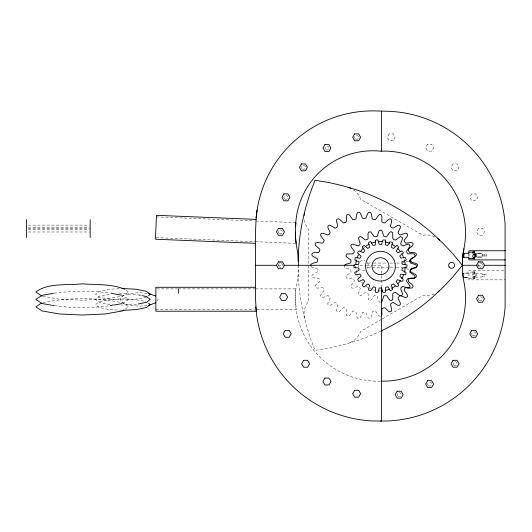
<?xml version="1.0" encoding="UTF-8"?>
<svg xmlns="http://www.w3.org/2000/svg" width="532" height="532" viewBox="0 0 532 532"><rect width="100%" height="100%" fill="white"/><g stroke="black" fill="none" stroke-linecap="round" stroke-linejoin="round"><path stroke-width="0.4" stroke-dasharray="2.66 2" d="M474.458 278.549L474.391 271.719C471.818 271.573 473.766 272.564 473.001 274.073L472.715 274.519L473.334 276.208L472.715 277.564L473.334 278.801L474.391 278.801L475.581 277.524L475.581 272.996L474.391 271.719M474.391 278.801L474.458 271.972M473.334 271.719L472.715 272.956L473.334 274.312L472.715 276.002L473.001 276.454C473.979 277.711 472.177 278.243 473.334 278.801M468.918 272.916L463.179 273.268M465.021 277.305L464.197 277.305M465.447 277.305L465.048 277.305M465.872 277.305L465.473 277.305M466.511 277.305L465.899 277.305M466.936 277.305L466.544 277.305M467.362 277.305L466.97 277.305M468.02 277.258L467.395 277.305M473.081 271.972L468.918 272.244M156.9 301.125L158.177 299.423L156.9 297.721M475.581 273.408L481.719 273.488L482.298 274.073L482.298 276.454L481.719 277.039L475.581 277.112M147.763 296.151L149.592 294.721M122.54 303.519L128.764 299.423L122.54 295.333M125.306 309.112L128.764 306.838L122.54 302.741M381.491 319.326L360.782 331.283A19.571 19.571 0 0 1 348.048 343.366M382.202 318.914L422.9 295.42A19.571 19.571 0 0 0 434.737 293.837M408.43 261.332L402.325 263.067L396.553 263.067M380.599 316.061L379.775 316.261L378.478 315.37L375.652 311.227L375.013 311.014A5.406 5.406 0 0 0 372.739 311.499L372.247 311.952L371.349 316.886L370.525 318.222L369.693 318.382L368.842 318.402L367.758 317.258L365.856 312.623L365.278 312.284A5.406 5.406 0 0 0 362.957 312.284L362.378 312.623L360.47 317.258L359.386 318.402L358.541 318.382L357.704 318.222L356.886 316.886L355.988 311.952L355.489 311.499A5.406 5.406 0 0 0 353.215 311.014L352.583 311.227L349.757 315.37L348.46 316.261L347.635 316.061L346.851 315.735L346.325 314.252L346.472 309.245L346.079 308.693A5.406 5.406 0 0 0 343.958 307.749L343.286 307.829L339.662 311.287L338.212 311.892L337.448 311.526L336.743 311.047L336.543 309.484L337.727 304.617L337.461 303.998A5.406 5.406 0 0 0 335.579 302.628L334.907 302.568L330.645 305.202L329.095 305.488L328.424 304.969L327.838 304.357L327.965 302.788L330.133 298.272L330 297.607A5.406 5.406 0 0 0 328.444 295.885L327.805 295.686L323.084 297.368L321.514 297.328L320.962 296.683L320.517 295.958L320.969 294.449L324.028 290.485L324.035 289.814A5.406 5.406 0 0 0 322.871 287.799L322.286 287.473L317.318 288.138L315.789 287.772L315.383 287.027L315.104 286.229L315.855 284.846L319.672 281.601L319.825 280.943A5.406 5.406 0 0 0 319.107 278.735L318.602 278.289L313.601 277.91L312.178 277.232L311.938 276.421L311.832 275.576L312.849 274.386L317.265 272.005L317.544 271.393A5.406 5.406 0 0 0 317.298 269.079L316.899 268.54L312.091 267.13L310.841 266.173M109.233 294.469L99.231 296.563L95.574 299.423L99.231 302.289L109.233 304.384L113.25 304.61M146.546 297.102C131.105 300.893 114.673 300.893 99.231 297.102L95.574 294.243L99.231 291.376L109.233 289.282L122.885 288.517M54.184 293.192C72.731 290.678 91.837 290.678 110.383 293.192M42.839 302.602C68.741 297.355 95.82 297.355 121.728 302.602M112.817 305.228C92.435 308.387 71.301 308.414 50.939 305.089M147.085 305.481L139.158 306.239L129.648 305.328L122.693 302.834L120.146 299.423L122.693 296.018L129.648 293.524L139.158 292.607L147.876 293.445M118.869 293.923L122.885 293.697L138.081 294.788M136.544 304.384L121.283 305.062M28.249 225.129L89.356 225.129M28.249 227.397L89.356 227.397M28.249 228.554L89.356 228.554M28.249 229.718L89.356 229.718M28.249 231.985L89.356 231.985M279.233 262.675L281.627 262.675M479.159 262.675L481.699 262.675M367.712 263.067L372.659 263.067M373.484 263.067L386.664 263.067M389.963 263.067L395.728 263.067M278.435 265.295L282.425 265.295M360.004 265.295L365.896 265.295M366.648 265.295L372.506 265.295M373.291 265.295L381.597 265.295L381.597 286.854M478.075 265.295L483.043 265.295M367.712 267.589L389.138 267.589M389.963 267.589L395.728 267.589M396.553 267.589L402.325 267.589M503.744 270.675L468.918 270.675L468.918 279.845L505.4 279.845M473.334 272.67L474.391 272.67M463.472 273.734L463.897 273.734M463.492 273.847L463.897 273.847M482.298 274.206L484.107 274.206L484.107 276.314L482.298 276.314M473.334 274.312L474.391 274.312M484.107 274.366L486.108 274.445L486.108 276.081L484.107 276.155M473.334 276.208L474.391 276.208M463.984 277.258L468.918 277.611M473.334 277.857L474.391 277.857M156.701 288.889L177.462 288.889M178.293 288.889L254.702 288.889M255.533 288.889L295.912 288.889L295.479 294.329A89.316 86.27 0 0 0 295.393 298.499L296.191 309.604L256.105 309.604M155.869 309.604L254.449 309.604M156.381 216.916L254.336 220.926M255.992 220.999L295.001 222.595M156.355 237.651L254.708 241.674M255.533 241.708L295.28 243.337M122.087 310.289L109.233 309.564L99.231 307.469L95.574 304.61L99.231 301.744C114.413 298.033 130.573 297.927 145.775 301.584M380.466 302.289L379.622 302.223L378.664 300.972L377.255 296.164L376.716 295.759L374.255 295.686L371.429 299.829L370.132 300.72L368.23 299.729L368.144 293.704L366.967 292.667L365.437 292.321L360.516 295.799L358.595 294.841L358.555 293.265L360.237 288.55L360.038 287.905L358.096 286.402L353.374 288.085L351.798 288.045L351.253 287.4L350.807 286.675L351.253 285.172L354.319 281.202L353.973 279.672L352.935 278.495L346.911 278.409L345.92 276.507L346.811 275.21L350.954 272.384L350.881 269.923L350.475 269.385L345.667 267.975L344.417 267.017L344.35 266.173M42.839 296.251L59.045 299.104L82.28 300.201L105.522 299.104L122.54 296.105L128.764 292.015L125.306 289.74M406.135 268.68L409.188 269.551M147.763 302.701L149.592 304.131M468.918 278.276L473.081 278.549M468.02 273.268L464.09 272.989L463.871 274.086M476.233 273.588L476.233 276.933M380.466 290.891A24.718 24.718 0 0 1 376.596 290.585M375.838 290.452A24.718 24.718 0 0 1 372.826 289.681M372.094 289.428A24.718 24.718 0 0 1 364.121 284.713M362.99 283.649A24.718 24.718 0 0 1 361.421 281.927M358.442 277.398A24.718 24.718 0 0 1 357.783 275.988M356.733 273.069A24.718 24.718 0 0 1 355.748 266.173M363.542 248.158A24.718 24.718 0 0 1 364.713 247.127M401.334 252.926A24.718 24.718 0 0 1 402.491 254.954M380.466 381.191A83.072 83.072 0 0 1 295.393 298.499A83.338 83.338 0 0 1 296.989 281.913A87.042 87.042 0 0 0 298.572 266.718M304.57 318.262A19.571 19.571 0 0 1 308.666 301.192L308.666 229.465A19.571 19.571 0 0 1 304.118 218.426M380.673 331.15A222.05 222.05 0 0 1 357.444 340.52L343.526 344.736L329.355 348.034L315.004 350.402L309.87 336.789L305.641 322.864L302.336 308.7A222.05 222.05 0 0 1 298.06 265.328M434.737 236.826A19.571 19.571 0 0 0 422.9 235.244L360.782 199.38A19.571 19.571 0 0 0 353.494 189.917M367.306 262.402A4.981 4.981 0 0 1 367.306 268.261M364.812 270.07A4.981 4.981 0 0 1 359.752 268.853M358.535 266.871A4.981 4.981 0 0 1 358.289 265.328M359.752 261.804A4.981 4.981 0 0 1 364.812 260.594M389.198 133.878L387.203 137.329L389.198 140.787L393.181 140.787L395.176 137.329L393.181 133.878L389.198 133.878M427.642 144.192L425.653 147.643L427.642 151.095L431.632 151.095L433.627 147.643L431.632 144.192L427.642 144.192M453.045 163.929L451.05 167.381L453.045 170.832L457.028 170.832L459.023 167.381L457.028 163.929L453.045 163.929M471.744 193.914L469.749 197.365L471.744 200.817L475.728 200.817L477.723 197.365L475.728 193.914L471.744 193.914M478.507 228.401L476.512 231.852L478.507 235.304L482.491 235.304L484.486 231.852L482.491 228.401L478.507 228.401M479.505 267.024A1.995 1.995 0 0 0 482.491 265.295A1.995 1.995 0 0 0 479.505 263.566A1.995 1.995 0 0 0 479.505 267.024M278.708 266.293A1.995 1.995 0 0 0 282.16 266.293A1.995 1.995 0 0 0 280.43 263.3A1.995 1.995 0 0 0 278.708 266.293M325.95 149.751A1.995 1.995 0 0 0 328.942 148.022A1.995 1.995 0 0 0 325.95 146.3A1.995 1.995 0 0 0 325.95 149.751M355.649 139.058A1.995 1.995 0 0 0 358.641 137.329A1.995 1.995 0 0 0 355.649 135.607A1.995 1.995 0 0 0 355.649 139.058M302.402 169.11A1.995 1.995 0 0 0 305.395 167.381A1.995 1.995 0 0 0 302.402 165.651A1.995 1.995 0 0 0 302.402 169.11M284.926 199.094A1.995 1.995 0 0 0 287.912 197.365A1.995 1.995 0 0 0 284.926 195.636A1.995 1.995 0 0 0 284.926 199.094M398.175 396.426A1.995 1.995 0 0 0 401.161 394.697A1.995 1.995 0 0 0 398.175 392.968A1.995 1.995 0 0 0 398.175 396.426M428.639 385.806A1.995 1.995 0 0 0 431.632 384.084A1.995 1.995 0 0 0 428.639 382.355A1.995 1.995 0 0 0 428.639 385.806M454.042 365.497A1.995 1.995 0 0 0 457.028 363.768A1.995 1.995 0 0 0 454.042 362.039A1.995 1.995 0 0 0 454.042 365.497M472.742 335.539A1.995 1.995 0 0 0 475.728 333.81A1.995 1.995 0 0 0 472.742 332.081A1.995 1.995 0 0 0 472.742 335.539M479.505 300.507A1.995 1.995 0 0 0 482.491 298.785A1.995 1.995 0 0 0 479.505 297.055A1.995 1.995 0 0 0 479.505 300.507M279.433 233.581A1.995 1.995 0 0 0 282.425 231.852A1.995 1.995 0 0 0 279.433 230.123A1.995 1.995 0 0 0 279.433 233.581"/><path stroke-width="0.8" d="M295.825 222.629L295.4 232.976A87.999 85 2.3 0 0 295.559 237.718L296.105 243.37M474.391 257.92L474.391 251.789L472.715 252.241L473.334 254.382L472.715 256.072L473.334 257.92L472.715 258.419L474.391 258.871L474.391 257.92L473.334 257.92M257.116 209.98L256.151 217.987L255.533 231.34L255.533 299.25L256.271 311.207L155.869 311.207L155.869 287.287L255.533 287.287M474.391 258.871L474.438 258.233M310.774 265.328L310.841 264.484L312.091 263.526L316.899 262.116L317.298 261.578A5.406 5.406 0 0 0 317.544 259.264L317.265 258.652L312.849 256.278L311.832 255.081L311.938 254.243L312.178 253.425L313.601 252.747L318.602 252.374L319.107 251.929A5.406 5.406 0 0 0 319.825 249.714L319.672 249.062L315.855 245.817L315.104 244.434L315.383 243.636L315.789 242.891L317.318 242.519L322.286 243.191L322.871 242.858A5.406 5.406 0 0 0 324.035 240.85L324.028 240.178L320.969 236.208L320.517 234.698L320.962 233.974L321.514 233.329L323.084 233.289L327.805 234.978L328.45 234.778A5.406 5.406 0 0 0 330 233.049L330.133 232.391L327.965 227.876L327.838 226.306L328.424 225.688L329.095 225.176L330.645 225.462L334.907 228.088L335.579 228.029A5.406 5.406 0 0 0 337.461 226.665L337.727 226.047L336.543 221.172L336.743 219.616L337.448 219.137L338.212 218.772L339.662 219.37L343.286 222.835L343.958 222.908A5.406 5.406 0 0 0 346.079 221.964L346.472 221.418L346.325 216.404L346.851 214.921L347.635 214.596L348.46 214.403L349.757 215.294L352.583 219.43L353.215 219.65A5.406 5.406 0 0 0 355.489 219.164L355.988 218.705L356.886 213.778L357.704 212.434L358.541 212.281L359.386 212.255L360.47 213.398L362.378 218.034L362.957 218.379A5.406 5.406 0 0 0 365.278 218.379L365.856 218.034L367.758 213.398L368.842 212.255L369.693 212.281L370.525 212.434L371.349 213.778L372.247 218.705L372.739 219.164A5.406 5.406 0 0 0 375.013 219.65L375.652 219.43L378.478 215.294L379.775 214.403L380.599 214.596L381.384 214.921L381.909 216.404L381.763 221.418L382.149 221.964A5.406 5.406 0 0 0 384.277 222.908L384.942 222.835L388.566 219.37L390.023 218.772L390.787 219.137L391.486 219.616L391.692 221.172L390.508 226.047L390.774 226.665A5.406 5.406 0 0 0 392.656 228.029L393.321 228.088L397.59 225.462L399.133 225.176L399.811 225.688L400.397 226.306L400.27 227.876L398.096 232.391L398.229 233.049A5.406 5.406 0 0 0 399.785 234.778L400.43 234.978L405.145 233.289L406.721 233.329L407.273 233.974L407.712 234.698L407.266 236.208L404.207 240.178L404.194 240.85A5.406 5.406 0 0 0 405.357 242.865L405.943 243.191L410.91 242.525L412.44 242.891L412.845 243.636L413.131 244.434L412.38 245.817L408.556 249.062L408.41 249.714A5.406 5.406 0 0 0 409.128 251.929L409.633 252.374L414.634 252.753L416.051 253.425L416.29 254.243L416.403 255.081L415.379 256.278L410.97 258.658L410.691 259.27A5.406 5.406 0 0 0 410.93 261.578L411.336 262.116L416.144 263.526L417.394 264.484L417.46 265.328L417.394 266.18L416.144 267.137L411.336 268.54L410.717 269.983M473.334 251.789L473.081 252.481M463.126 254.402L463.897 254.156M463.379 253.944C463.685 258.372 461.942 253.298 463.897 253.797M474.458 252.481L474.391 251.789M381.384 315.735L381.909 314.252L381.763 309.245L382.149 308.693A5.406 5.406 0 0 1 384.277 307.749L384.942 307.829L388.566 311.287L390.023 311.892L390.787 311.526L391.486 311.047L391.692 309.484L390.508 304.617L390.774 303.998A5.406 5.406 0 0 1 392.656 302.635L393.321 302.568L397.59 305.202L399.133 305.488L399.811 304.969L400.39 304.357L400.27 302.788L398.096 298.272L398.229 297.614A5.406 5.406 0 0 1 399.785 295.885L400.43 295.686L405.145 297.368L406.721 297.328L407.273 296.683L407.712 295.958L407.266 294.455L404.207 290.485L404.194 289.814A5.406 5.406 0 0 1 405.357 287.799L405.943 287.473L410.91 288.138L412.44 287.772L412.845 287.027L413.131 286.229L412.38 284.846L408.556 281.601L408.41 280.943A5.406 5.406 0 0 1 409.128 278.735L409.633 278.289L414.634 277.91L416.051 277.232L416.29 276.421L416.403 275.583L415.379 274.386L410.97 272.005L410.691 271.393A5.406 5.406 0 0 1 410.93 269.086M344.417 265.328L345.667 264.371L350.475 262.961L350.881 262.422L350.954 259.962L346.811 257.136L345.92 255.839L346.911 253.937L352.935 253.85L353.973 252.673L354.319 251.144L351.253 247.18L350.807 245.671L351.253 244.946L351.798 244.301L353.374 244.261L358.096 245.95L359.439 245.146L360.237 243.802L358.462 238.043L359.964 236.514L361.474 236.959L365.437 240.025L367.752 239.194L368.144 238.649L367.998 233.634L368.523 232.152L370.644 231.832L374.255 236.66L375.811 236.807L377.255 236.188L379.196 230.482L381.311 230.13L382.269 231.373L383.678 236.188L386.039 236.873L386.678 236.66L389.504 232.524L390.801 231.633L392.702 232.624L392.789 238.649L393.966 239.679L395.495 240.025L400.416 236.554L402.338 237.511L402.378 239.081L400.689 243.802L400.889 244.441L402.837 245.95L407.559 244.261L409.128 244.301L410.086 246.223L406.614 251.144L406.96 252.673L407.997 253.85L413.005 253.704L414.488 254.23L414.814 255.014L415.007 255.839L414.115 257.136L409.979 259.962L409.839 261.525L410.451 262.961L416.157 264.903L416.509 267.017L415.266 267.975L410.451 269.385L409.766 271.746L409.979 272.384L414.115 275.21L415.007 276.507L414.814 277.332L414.488 278.116L413.005 278.642L407.997 278.495L406.96 279.672L406.614 281.202L410.086 286.123L409.128 288.045L407.559 288.085L402.837 286.402L400.889 287.905L400.689 288.55L402.378 293.265L402.338 294.841L401.693 295.393L400.968 295.832L399.459 295.386L395.495 292.321L393.966 292.667L392.789 293.704L392.702 299.729L390.801 300.72L389.504 299.829L386.678 295.686L384.217 295.759L383.678 296.164L382.269 300.972L381.311 302.223M481.493 253.551L477.523 253.571M148.98 295.194L150.204 294.243L146.546 291.376L136.544 289.282L122.885 288.517M41.336 303.2L35.804 306.838L42.028 310.927L59.045 313.927L82.28 315.024L105.522 313.927L122.54 310.927L123.923 310.016M148.667 305.328L155.63 302.834M409.188 261.112L410.717 260.68L410.93 261.578M138.081 304.058L146.546 302.289L150.204 299.423L146.546 296.563L141.931 295.593M463.385 253.937L463.897 253.917M463.385 254.289L463.897 254.269M53.373 293.332L42.028 295.333L35.804 299.423L42.028 303.519L50.939 305.089M110.383 305.661L112.006 305.375M113.622 305.089L121.728 303.659M122.885 310.336L136.544 309.564L146.546 307.469L150.204 304.61L148.98 303.652M256.151 217.987A117.1 117.1 0 0 1 376.37 110.942L386.944 111.235A121.575 121.575 0 0 1 505.087 223.739L505.114 306.811A122.959 122.959 0 0 1 387.655 420.992L373.278 420.992A122.959 122.959 0 0 1 255.812 306.811M381.597 381.185L385.973 381.145A83.072 83.072 0 0 0 465.533 298.499A83.338 83.338 0 0 0 463.944 281.913A87.042 87.042 0 0 1 462.348 265.328L462.348 265.295A86.829 86.829 0 0 1 462.68 257.694L463.246 252.86A87.042 87.042 0 0 1 463.944 248.743A83.338 83.338 0 0 0 465.533 232.158A81.689 81.689 0 0 0 385.926 151.108L380.466 151.155A77.213 77.213 0 0 0 295.619 226.705M380.32 421.058L381.597 421.051L381.597 287.666M505.4 250.745L468.918 250.745L468.719 253.298L463.179 253.332M469.098 252.141L472.715 252.141M473.334 254.382L474.391 254.382M477.523 257.089L481.493 257.109M462.714 257.322L468.719 257.355L468.918 259.915L505.4 259.915M469.098 258.519L472.715 258.519M255.533 265.295L276.8 265.295M284.075 265.295L354.325 265.295M477.251 265.295L462.348 265.295L453.124 254.083L443.183 243.457L432.569 233.515A222.05 222.05 0 0 0 357.444 190.143L343.526 185.921L329.355 182.622L315.004 180.262L309.87 193.874L305.641 207.793L302.336 221.957A222.05 222.05 0 0 0 298.093 261.292M484.133 265.295L505.4 265.295M256.078 219.397L156.441 215.32L155.464 239.214L255.533 243.31M111.195 293.332L121.728 295.187M52.562 305.375L54.184 305.661M138.852 294.947L140.388 295.273M148.667 293.524L155.63 296.018M124.614 289.282C111.56 283.616 96.285 284.986 82.28 283.829C67.411 285.618 48.472 282.459 35.804 292.015L42.028 296.105M473.227 258.386L473.334 258.871M463.166 277.258L462.707 273.268M486.108 254.515L486.108 256.145M484.107 254.436L484.107 256.225M482.298 254.276L482.298 256.384M476.233 253.658L476.233 257.003M475.581 253.478L475.581 257.182M468.918 253.824L468.918 256.111M463.871 253.385L463.871 257.275M463.458 255.054L463.458 255.606M381.597 111.281L381.597 151.148M178.426 288.889L178.426 293.265M90.181 219.61L90.181 237.505M26.6 219.61L26.6 237.505M405.171 266.951A24.718 24.718 0 0 1 404.406 272.324M403.722 274.545A24.718 24.718 0 0 1 401.74 278.755M400.463 280.703A24.718 24.718 0 0 1 397.943 283.649M394.997 286.169A24.718 24.718 0 0 1 391.685 288.198M389.564 289.155A24.718 24.718 0 0 1 385.095 290.452M382.794 290.778A24.718 24.718 0 0 1 381.238 290.878M355.795 264.623A24.718 24.718 0 0 1 356.526 260.028M357.211 257.801A24.718 24.718 0 0 1 358.442 254.954M360.47 251.643A24.718 24.718 0 0 1 362.99 248.697M365.936 246.176A24.718 24.718 0 0 1 369.248 244.148M371.369 243.191A24.718 24.718 0 0 1 375.838 241.894M378.139 241.568A24.718 24.718 0 0 1 382.794 241.568M385.095 241.894A24.718 24.718 0 0 1 389.564 243.191M391.685 244.148A24.718 24.718 0 0 1 394.997 246.176M397.943 248.697A24.718 24.718 0 0 1 400.463 251.643M402.491 254.954A24.718 24.718 0 0 1 403.722 257.801M404.406 260.028A24.718 24.718 0 0 1 405.131 264.623M298.585 266.027A87.042 87.042 0 0 0 296.989 248.73A83.338 83.338 0 0 1 295.393 232.158M463.944 248.743A86.949 86.949 0 0 0 462.348 265.295L453.124 276.58L443.183 287.2L432.569 297.149A222.05 222.05 0 0 1 381.404 330.804M437.989 238.775A19.571 19.571 0 0 1 439.731 240.225M439.731 290.432A19.571 19.571 0 0 1 437.989 291.888M304.111 215.393A19.571 19.571 0 0 1 304.57 212.394M348.048 187.291A19.571 19.571 0 0 1 350.874 188.395M375.419 240.417L375.339 245.033L373.032 245.525L370.791 241.781L370.199 241.601L368.363 242.885L369.727 247.034L367.845 248.457L364.307 245.491L362.378 246.629L362.292 247.234L364.766 250.838L363.369 252.727L359.133 250.885L358.056 251.776L357.697 253.126L361.128 256.205L359.991 258.266L355.689 257.515L355.177 257.84L354.944 260.068L359.107 262.057L358.595 264.357L354.252 264.843L353.853 267.044L354.252 267.503L358.595 267.995L359.107 270.289L354.944 272.284L354.684 272.836L355.689 274.838L359.991 274.08L361.128 276.141L357.697 279.227L358.548 281.295L359.133 281.468L363.05 279.526L364.726 281.182L362.292 285.112L363.695 286.854L364.307 286.854L367.845 283.895L369.727 285.312L368.363 289.461L368.616 290.02L370.791 290.572L373.351 286.728L375.552 287.566L375.419 291.928L375.818 292.394L378.053 292.307L379.156 288.078L381.504 287.905L382.88 292.307L385.115 292.394L385.514 291.928L385.594 287.313L387.894 286.821L390.142 290.572L390.734 290.745L392.563 289.461L391.339 285.012L393.414 283.895L396.626 286.854L398.554 285.717L398.634 285.112L396.16 281.514L397.564 279.619L401.8 281.468L402.87 280.577L403.236 279.227L399.798 276.141L400.942 274.08L405.244 274.838L405.756 274.505L405.989 272.284L401.826 270.289L402.338 267.995L406.681 267.503L407.08 265.302L406.681 264.843L402.338 264.357L401.826 262.057L405.989 260.068L406.248 259.51L405.244 257.515L400.663 258.087L399.851 255.879L403.236 253.126L403.323 252.514L401.8 250.885L397.883 252.82L396.207 251.164L398.634 247.234L397.238 245.491L396.626 245.491L393.414 248.451L391.339 247.333L392.563 242.885L392.31 242.326L390.142 241.781L387.582 245.618L385.381 244.787L385.514 240.417L385.115 239.952L382.88 240.038L381.504 244.447L379.156 244.268L378.053 240.038L376.676 239.812L375.419 240.417M283.928 193.914L281.933 197.365L283.928 200.817L287.912 200.817L289.907 197.365L287.912 193.914L283.928 193.914M301.405 163.929L299.41 167.381L301.405 170.832L305.395 170.832L307.383 167.381L305.395 163.929L301.405 163.929M324.952 144.571L322.964 148.022L324.952 151.474L328.942 151.474L330.937 148.022L328.942 144.571L324.952 144.571M278.435 228.401L276.447 231.852L278.435 235.304L282.425 235.304L284.421 231.852L282.425 228.401L278.435 228.401M278.435 261.844L276.447 265.295L278.435 268.746L282.425 268.746L284.421 265.295L282.425 261.844L278.435 261.844M354.651 133.878L352.656 137.329L354.651 140.787L358.641 140.787L360.63 137.329L358.641 133.878L354.651 133.878M281.654 293.644L279.659 297.095L281.654 300.547L285.637 300.547L287.632 297.095L285.637 293.644L281.654 293.644M285.205 330.359L283.21 333.81L285.205 337.261L289.189 337.261L291.184 333.81L289.189 330.359L285.205 330.359M303.626 360.317L301.637 363.768L303.626 367.22L307.616 367.22L309.611 363.768L307.616 360.317L303.626 360.317M324.952 378.059L322.964 381.511L324.952 384.962L328.942 384.962L330.937 381.511L328.942 378.059L324.952 378.059M354.651 390.235L352.656 393.687L354.651 397.145L358.641 397.145L360.63 393.687L358.641 390.235L354.651 390.235M397.178 391.246L395.183 394.697L397.178 398.149L401.161 398.149L403.156 394.697L401.161 391.246L397.178 391.246M478.507 261.844L476.512 265.295L478.507 268.746L482.491 268.746L484.486 265.295L482.491 261.844L478.507 261.844M427.642 380.626L425.653 384.084L427.642 387.535L431.632 387.535L433.627 384.084L431.632 380.626L427.642 380.626M478.507 295.327L476.512 298.785L478.507 302.236L482.491 302.236L484.486 298.785L482.491 295.327L478.507 295.327M453.045 360.317L451.05 363.768L453.045 367.22L457.028 367.22L459.023 363.768L457.028 360.317L453.045 360.317M471.744 330.359L469.749 333.81L471.744 337.261L475.728 337.261L477.723 333.81L475.728 330.359L471.744 330.359M376.217 273.534A8.499 8.499 0 0 0 388.965 266.173A8.499 8.499 0 0 0 376.217 258.818A8.499 8.499 0 0 0 376.217 273.534M373.018 279.067A14.889 14.889 0 0 0 395.356 266.173A14.889 14.889 0 0 0 373.018 253.279A14.889 14.889 0 0 0 373.018 279.067M449.048 266.825A2.993 2.993 0 0 0 454.228 266.825A2.993 2.993 0 0 0 451.635 262.343A2.993 2.993 0 0 0 449.048 266.825"/></g></svg>
